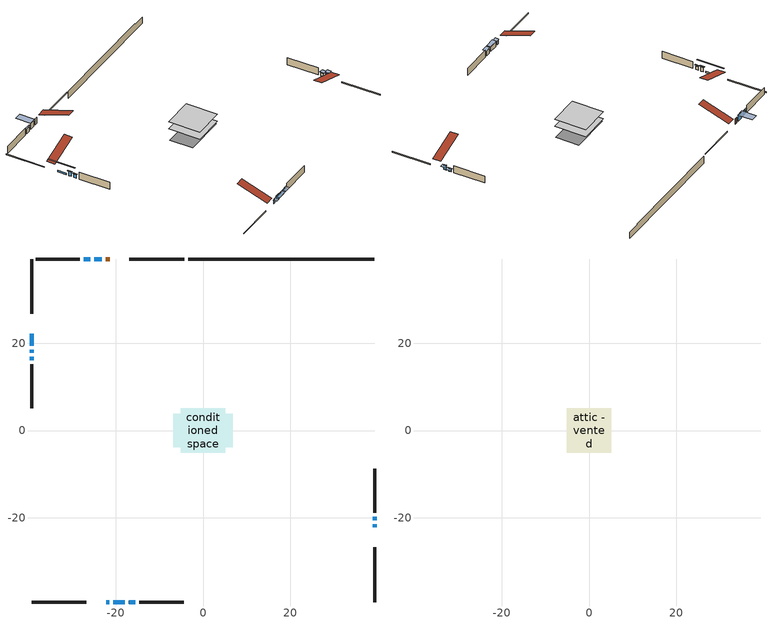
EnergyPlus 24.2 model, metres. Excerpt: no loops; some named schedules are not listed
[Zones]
conditioned space
 floor adiabatic (AdiabaticFloorConstruction): -5.13,-5.13 -5.13,5.13 5.13,5.13 5.13,-5.13 z0.61
 floor foundation (Slab1 construction): -6.8,-3.87 -6.8,3.87 6.8,3.87 6.8,-3.87 z-1.83
 wall outside (RimJoist1 construction): -4.31,39.29 -16.9,39.29 / -39.29,-39.29 -26.7,-39.29 / -39.29,39.29 -39.29,26.7 / 39.29,-39.29 39.29,-26.7 z0.61:0.91
 wall outside (AdiabaticWallConstruction 1): -21.39,39.29 -22.27,39.29 z0.61:2.64
 wall outside (AdiabaticWallConstruction): -22.21,-39.29 -21.5,-39.29 / -39.29,16.85 -39.29,16.09 z0.61:1.78; -39.29,22.21 -39.29,19.47 z0.61:1.12; -20.57,-39.29 -17.88,-39.29 / 39.29,-22.21 39.29,-21.45 / -25.85,39.29 -27.33,39.29 / -39.29,18.54 -39.29,17.78 / -16.95,-39.29 -15.48,-39.29 z0.61:2.08; 39.29,-20.52 39.29,-19.76 z0.61:1.58; -23.2,39.29 -24.93,39.29 z0.61:2.67
 wall outside (Wall1 construction): -28.26,39.29 -38.36,39.29 / -14.55,-39.29 -4.45,-39.29 / -39.29,15.16 -39.29,5.05 / 39.29,-18.83 39.29,-8.72 z0.61:3.05
 wall foundation (FoundationWall1 construction): -3.38,39.29,-1.83 -3.38,39.29,0.61 35.02,39.29,0.61 35.02,39.29,0.28 39.29,39.29,0.28 39.29,39.29,-1.83
 window (WindowConstruction 8): -22.21,-39.29 -21.5,-39.29 z0.61:1.78
 window (WindowConstruction 9): -39.29,22.21 -39.29,19.47 z0.61:1.12
 window (WindowConstruction): -20.57,-39.29 -17.88,-39.29 z0.61:2.08
 window (WindowConstruction 1): 39.29,-22.21 39.29,-21.45 z0.61:2.08
 window (WindowConstruction 2): 39.29,-20.52 39.29,-19.76 z0.61:1.58
 window (WindowConstruction 3): -23.2,39.29 -24.93,39.29 z0.61:2.67
 window (WindowConstruction 4): -25.85,39.29 -27.33,39.29 z0.61:2.08
 window (WindowConstruction 5): -39.29,18.54 -39.29,17.78 z0.61:2.08
 window (WindowConstruction 6): -39.29,16.85 -39.29,16.09 z0.61:1.78
 window (WindowConstruction 7): -16.95,-39.29 -15.48,-39.29 z0.61:2.08
 door (Door): -21.39,39.29 -22.27,39.29 z0.61:2.64
 ceiling adiabatic (AdiabaticFloorConstruction): 5.13,-5.13 5.13,5.13 -5.13,5.13 -5.13,-5.13 z0.61
attic - vented
 floor to conditioned space (Floor1 construction Reversed): -5.13,-5.13 -5.13,5.13 5.13,5.13 5.13,-5.13 z3.05
 roof outside (Roof1 construction): -20.46,39.29,3.05 -20.46,29.3,6.38 -17.83,29.3,6.38 -17.83,39.29,3.05; -23.14,-39.29,3.05 -23.14,-29.3,6.38 -25.78,-29.3,6.38 -25.78,-39.29,3.05; -39.29,23.14,3.05 -29.3,23.14,6.38 -29.3,25.78,6.38 -39.29,25.78,3.05; 39.29,-23.14,3.05 29.3,-23.14,6.38 29.3,-25.78,6.38 39.29,-25.78,3.05
shading: -21.2,-39.29 -22.51,-39.29 -22.51,-40.51 -21.2,-40.51 z2.08; -39.29,16.42 -39.29,25.26 -39.59,25.26 -39.59,16.42 z4.17; -17.58,-39.29 -20.87,-39.29 -20.87,-40.51 -17.58,-40.51 z2.38; 39.29,-21.15 39.29,-22.51 40.51,-22.51 40.51,-21.15 z2.38; 39.29,-19.46 39.29,-20.82 40.51,-20.82 40.51,-19.46 z1.87; -25.22,39.29 -22.9,39.29 -22.9,44.17 -25.22,44.17 z2.97; -27.63,39.29 -25.56,39.29 -25.56,39.59 -27.63,39.59 z2.38; -39.29,17.48 -39.29,18.84 -39.59,18.84 -39.59,17.48 z2.38; -39.29,15.79 -39.29,17.15 -39.59,17.15 -39.59,15.79 z2.08; -15.18,-39.29 -17.25,-39.29 -17.25,-40.51 -15.18,-40.51 z2.38
[Building]
Building 1: Terrain=Suburbs
[Site:Location]
Quebec Intl AP_QC: Latitude {deg}=46.8; Longitude {deg}=-71.38; Time Zone {hr}=-5; Elevation {m}=74; Keep Site Location Information=Yes
[Site:GroundTemperature:Shallow]
0.0108218, -2.24938, -2.43038, -1.3578, 2.94801, 7.23376, 10.9493, 13.303, 13.5029, 11.5886, 7.96783, 3.81355
[Site:WaterMainsTemperature]
Calculation Method=Schedule; Temperature Schedule=mains temperature schedule
[Material] Roughness=Rough; Thermal Absorptance=0.9
Name | Thickness {m} | Conductivity {W/m-K} | Density {kg/m3} | Specific Heat {J/kg-K} | Solar Absorptance | Visible Absorptance
asphalt or fiberglass shingles | 0.00635 | 0.162714 | 1121.4 | 1465.45 | 0.4 | 0.4
ceiling loosefill ins | 0.254 | 0.0480833 | 16.02 | 1046.75 | 0.7 | 0.7
ceiling stud and cavity | 0.1397 | 0.0767285 | 65.682 | 1177.47 | 0.7 | 0.7
concrete 4.0 in. | 0.1016 | 1.803125 | 2242.8 | 837.4 | 0.7 | 0.7
concrete 8.0 in. | 0.2032 | 1.803125 | 2242.8 | 837.4 | 0.7 | 0.7
door material | 0.04445 | 0.0451087 | 512.64 | 1214.23 | 0.7 | 0.7
exterior vertical ins | 0.0633812 | 0.029427 | 32.04 | 1214.23 | 0.7 | 0.7
floor covering | 0.0127 | 0.0433444 | 54.468 | 1339.84 | 0.6 | 0.6
floor rigid ins; wall rigid ins 1 | 0.512978 | 0.029427 | 32.04 | 1214.23 | 0.7 | 0.7
floor stud and cavity | 0.1397 | 1.75129 | 37.0049 | 1207.88 | 0.7 | 0.7
furniture material conditioned space 1 | 0.1524 | 0.115458 | 640.8 | 1214.23 | 0.6 | 0.6
gypsum board | 0.0127 | 0.160291 | 801 | 837.4 | 0.6 | 0.6
gypsum board 1 | 0.0127 | 0.160291 | 801 | 837.4 | 0.7 | 0.7
osb sheathing 0.5 in. | 0.0127 | 0.115458 | 512.64 | 1214.23 | 0.7 | 0.7
osb sheathing 0.75 in. | 0.01905 | 0.115458 | 512.64 | 1214.23 | 0.7 | 0.7
osb sheathing 2.0 in. | 0.0508 | 0.115458 | 512.64 | 1214.23 | 0.7 | 0.7
rim joist rigid ins; wall rigid ins | 0.051816 | 0.029427 | 32.04 | 1214.23 | 0.7 | 0.7
rim joist stud and cavity | 0.0508 | 0.04043 | 125.044 | 1163.47 | 0.6 | 0.6
slab rigid ins | 0.0259096 | 0.029427 | 32.04 | 1214.23 | 0.7 | 0.7
wall stud and cavity | 0.1397 | 0.0902599 | 139.0536 | 1170.24 | 0.7 | 0.7
wall stud and cavity 1 | 0.0889 | 0.380278 | 52.3479 | 1209.89 | 0.7 | 0.7
wall stud and cavity 2 | 0.0889 | 0.391764 | 83.0341 | 1211.67 | 0.7 | 0.7
wood siding | 0.0254 | 0.102417 | 544.68 | 1172.36 | 0.4 | 0.4
wood siding 1; wood siding 2; wood siding 3 | 0.0254 | 0.102417 | 544.68 | 1172.36 | 0.7 | 0.7
[WindowMaterial:SimpleGlazingSystem]
Name | U-Factor {W/m2-K} | Solar Heat Gain Coefficient
WindowMaterial | 1.6364 | 0.35
WindowMaterial 1 | 1.80447 | 0.3
WindowMaterial 2 | 1.859545 | 0.29
WindowMaterial 3 | 1.80447 | 0.31
WindowMaterial 4 | 1.69091 | 0.33
WindowMaterial 5 | 1.83172 | 0.3
WindowMaterial 6 | 1.67842 | 0.42
WindowMaterial 7 | 1.981622 | 0.26
[Construction]
AdiabaticFloorConstruction: floor stud and cavity, floor rigid ins, osb sheathing 0.75 in., floor covering
AdiabaticWallConstruction: wood siding 2, wall rigid ins 1, wall stud and cavity 1, gypsum board
AdiabaticWallConstruction 1: wood siding 3, wall rigid ins 1, wall stud and cavity 1, gypsum board
Door: door material
Floor1 construction Reversed: gypsum board, ceiling stud and cavity, ceiling loosefill ins
FoundationWall1 construction: concrete 8.0 in., gypsum board 1
furniture construction conditioned space 1: furniture material conditioned space 1
PartitionWallConstruction: gypsum board, wall stud and cavity 2, gypsum board
RimJoist1 construction: wood siding 1, rim joist rigid ins, osb sheathing 2.0 in., rim joist stud and cavity
Roof1 construction: asphalt or fiberglass shingles
Slab1 construction: slab rigid ins, concrete 4.0 in.
Wall1 construction: wood siding, wall rigid ins, osb sheathing 0.5 in., wall stud and cavity, gypsum board
WindowConstruction: WindowMaterial
WindowConstruction 1; WindowConstruction 5: WindowMaterial 1
WindowConstruction 2: WindowMaterial 2
WindowConstruction 3: WindowMaterial 3
WindowConstruction 4; WindowConstruction 7: WindowMaterial 4
WindowConstruction 6: WindowMaterial 5
WindowConstruction 8: WindowMaterial 6
WindowConstruction 9: WindowMaterial 7
[Zone] Multiplier=1; Part of Total Floor Area=Yes
Name | Volume {m3}
attic - vented | 56.9172
conditioned space | 583
[Space]
Name | Zone | Volume {m3}
attic - vented 1 | attic - vented | 56.9172
conditioned space 1 | conditioned space | 583
[ZoneInfiltration:EffectiveLeakageArea]
infil attic - vented 1: Zone or Space=attic - vented 1; Schedule=Always On Discrete; Effective Air Leakage Area {cm2}=3886.52; Stack Coefficient=0.00023163; Wind Coefficient=1.02829e-05
[ZoneMixing]
whole house fan mix: Zone or Space=attic - vented; Schedule=Always On Continuous; Design Flow Rate Calculation Method=Flow/Zone; Design Flow Rate {m3/s}=0; Source Zone or Space=conditioned space
[SurfaceProperty:ExposedFoundationPerimeter]
Slab1: Exposed Perimeter Calculation Method=TotalExposedPerimeter; Total Exposed Perimeter {m}=42.672
[InternalMass] Zone or ZoneList=conditioned space; Space or SpaceList=conditioned space 1
Name | Construction | Surface Area {m2}
furniture mass conditioned space 1 | furniture construction conditioned space 1 | 84.24
partition wall mass | PartitionWallConstruction | 210.6
[Lights]
interior lighting: Zone or ZoneList or Space or SpaceList=conditioned space 1; Schedule=interior lighting schedule; Design Level Calculation Method=LightingLevel; Lighting Level {W}=343.2; Return Air Fraction=0; Fraction Radiant=0.6; Fraction Visible=0.2; Fraction Replaceable=1
[People]
occupants: Zone or ZoneList or Space or SpaceList=conditioned space 1; Number of People Schedule=occupants schedule; Number of People Calculation Method=People; Number of People=3; Fraction Radiant=0.314171; Sensible Heat Fraction=0.56303; Activity Level Schedule=occupants activity schedule; Carbon Dioxide Generation Rate {m3/s-W}=0; Enable ASHRAE 55 Comfort Warnings=No; Mean Radiant Temperature Calculation Type=EnclosureAveraged
[ElectricEquipment] Zone or ZoneList or Space or SpaceList=conditioned space 1; Design Level Calculation Method=EquipmentLevel
Name | Schedule | Design Level {W} | Fraction Latent | Fraction Radiant | Fraction Lost
clothes dryer | clothes dryer schedule | 140.772 | 0.015 | 0.081 | 0.85
clothes washer | clothes washer schedule | 32.1985 | 0.03 | 0.162 | 0.7
cooking range | cooking range schedule | 215.147 | 0.08 | 0.432 | 0.2
dishwasher | dishwasher schedule | 66.8632 | 0.3 | 0.18 | 0.4
fridge | fridge schedule | 72.9452 | 0 | 0.6 | 0
mech vent house fan | mech vent house fan schedule | 20.8667 | 0 | 0 | 0.522764
mech vent house fan cfis | mech vent house fan cfis schedule | 0 | 0 | 0 | 0
mech vent range fan 0 | mech vent range fan 0 schedule | 57 | 0 | 0 | 1
misc plug loads | misc plug loads schedule | 494.7 | 0.045 | 0.513 | 0.1
whole house fan | Always On Discrete | 0 | 0 | 0 | 1
[OtherEquipment] Zone or ZoneList or Space or SpaceList=conditioned space 1; Design Level Calculation Method=EquipmentLevel
Name | Fuel Type | Schedule | Design Level {W} | Fraction Latent | Fraction Radiant | Fraction Lost
clothes dryer 1 | Electricity | clothes dryer schedule | 0 | 0.015 | 0.081 | 0.85
cooking range 1 | Electricity | cooking range schedule | 0 | 0.08 | 0.432 | 0.2
general water use latent | None | general water use schedule | 62.594 | 1 | 0 | 0
general water use sensible | None | general water use schedule | -61.6891 | 0 | 0.6 | 0
mech vent house fan latent load | None | Always On Discrete | 0 | 1 | 0 | 0
mech vent house fan sensible load | None | Always On Discrete | 0 | 0 | 0 | 0
water heater energy adjustment1 | Electricity | Always On Discrete | 0.01 | 0 | 0 | 1
[ZoneInfiltration:DesignFlowRate] Zone or ZoneList or Space or SpaceList=conditioned space 1; Schedule=Always On Discrete; Design Flow Rate Calculation Method=Flow/Zone; Design Flow Rate {m3/s}=0
infil flow; natural vent flow; whole house fan flow
[ZoneControl:Thermostat]
conditioned space Thermostat: Zone or ZoneList=conditioned space; Control Type Schedule=conditioned space Thermostat Schedule; Control 1=conditioned space temperature setpoint; Temperature Difference Between Cutout And Setpoint {deltaC}=0
[ZoneHVAC:Baseboard:Convective:Electric]
electric baseboard: Availability Schedule=Always On Discrete; Heating Design Capacity {W}=6238.9; Efficiency=1
[AirLoopHVAC:UnitarySystem]
unit heater unitary system: Control Type=Load; Controlling Zone or Thermostat Location=conditioned space; Dehumidification Control Type=None; Availability Schedule=Always On Discrete; Supply Fan=unit heater supply fan; Fan Placement=BlowThrough; Supply Air Fan Operating Mode Schedule=unit heater auto fan schedule; Heating Coil=unit heater htg coil; DX Heating Coil Sizing Ratio=1; Use DOAS DX Cooling Coil=No; Minimum Supply Air Temperature {C}=2; Latent Load Control=SensibleOnlyLoadControl; Cooling Supply Air Flow Rate Method=None; Heating Supply Air Flow Rate Method=SupplyAirFlowRate; Heating Supply Air Flow Rate {m3/s}=0.00141584; No Load Supply Air Flow Rate Method=SupplyAirFlowRate; No Load Supply Air Flow Rate {m3/s}=0; No Load Supply Air Flow Rate Control Set To Low Speed=Yes; Maximum Supply Air Temperature {C}=48.8889; Maximum Outdoor Dry-Bulb Temperature for Supplemental Heater Operation {C}=21; Ancillary On-Cycle Electric Power {W}=0; Ancillary Off-Cycle Electric Power {W}=0
[Fan:SystemModel]
unit heater supply fan: Availability Schedule=Always On Discrete; Design Maximum Air Flow Rate {m3/s}=0.00141584; Speed Control Method=Discrete; Electric Power Minimum Flow Rate Fraction=0.2; Design Pressure Rise {Pa}=500; Motor Efficiency=1; Motor In Air Stream Fraction=1; Design Electric Power Consumption {W}=Autosize; Design Power Sizing Method=PowerPerFlow; Electric Power Per Unit Flow Rate {W/(m3/s)}=1e-06; Electric Power Per Unit Flow Rate Per Unit Pressure {W/((m3/s)-Pa)}=1.66667; Fan Total Efficiency=0.7; Motor Loss Radiative Fraction=0; Number of Speeds=1; Speed Flow Fraction 1=1; Speed Electric Power Fraction 1=1
[Coil:Heating:Fuel]
unit heater htg coil: Availability Schedule=Always On Discrete; Fuel Type=OtherFuel1; Burner Efficiency=0.3; Nominal Capacity {W}=0.293071; On Cycle Parasitic Electric Load {W}=0; Off Cycle Parasitic Fuel Load {W}=0
[Zone equipment]
conditioned space: electric baseboard, unit heater unitary system
[Foundation:Kiva]
Foundation Kiva 1: Initial Indoor Air Temperature {C}=18; Wall Height Above Grade {m}=0.609996; Wall Depth Below Slab {m}=0.2032; Custom Block Material Name 1=exterior vertical ins; Custom Block Depth 1 {m}=2.43998; Custom Block X Position 1 {m}=0.2159; Custom Block Z Position 1 {m}=0
[Foundation:Kiva:Settings]
Soil Conductivity {W/m-K}=0.849921; Soil Density {kg/m3}=1842.3; Soil Specific Heat {J/kg-K}=418.7; Ground Solar Absorptivity=0.9; Ground Thermal Absorptivity=0.9; Ground Surface Roughness {m}=0.03; Far-Field Width {m}=40; Deep-Ground Boundary Condition=ZeroFlux; Deep-Ground Depth {m}=40; Minimum Cell Dimension {m}=0.2; Maximum Cell Growth Coefficient=3; Simulation Timestep=Timestep
[Exterior:Lights]
exterior lighting: Schedule=exterior lighting schedule; Design Level {W}=75.6
[EnergyManagementSystem:GlobalVariable]
infil_program_Qfan
infil_program_Qinf
natural_vent_program_Qnv
natural_vent_program_Qwhf
[EnergyManagementSystem:Sensor]
Name | Output:Variable or Output:Meter Index Key | Output:Variable or Output:Meter
airflow_gain | infil flow | Infiltration Sensible Heat Gain Energy
airflow_gain_1 | natural vent flow | Infiltration Sensible Heat Gain Energy
airflow_gain_2 | whole house fan flow | Infiltration Sensible Heat Gain Energy
airflow_loss | infil flow | Infiltration Sensible Heat Loss Energy
airflow_loss_1 | natural vent flow | Infiltration Sensible Heat Loss Energy
airflow_loss_2 | whole house fan flow | Infiltration Sensible Heat Loss Energy
clg_load_cond |  | Cooling:EnergyTransfer:Zone:CONDITIONED SPACE
clg_sp_s; clg_sp_s_1 | cooling setpoint | Schedule Value
clothes_dryer_exhaust_0_sch_s | clothes dryer exhaust 0 schedule | Schedule Value
conditioned_space_clg_unmet_s | conditioned space | Zone Cooling Setpoint Not Met Time
conditioned_space_htg_unmet_s | conditioned space | Zone Heating Setpoint Not Met Time
cool_season | cooling season schedule | Schedule Value
fridge_tin_s | conditioned space | Zone Mean Air Temperature
htg_load_cond |  | Heating:EnergyTransfer:Zone:CONDITIONED SPACE
htg_sp_s; htg_sp_s_1 | heating setpoint | Schedule Value
ig_ee_conv | clothes dryer | Electric Equipment Convective Heating Energy
ig_ee_conv_2 | cooking range | Electric Equipment Convective Heating Energy
ig_ee_conv_4 | fridge | Electric Equipment Convective Heating Energy
ig_ee_conv_5 | misc plug loads | Electric Equipment Convective Heating Energy
ig_ee_conv_6 | whole house fan | Electric Equipment Convective Heating Energy
ig_ee_rad | clothes dryer | Electric Equipment Radiant Heating Energy
ig_ee_rad_2 | cooking range | Electric Equipment Radiant Heating Energy
ig_ee_rad_4 | fridge | Electric Equipment Radiant Heating Energy
ig_ee_rad_5 | misc plug loads | Electric Equipment Radiant Heating Energy
ig_ee_rad_6 | whole house fan | Electric Equipment Radiant Heating Energy
ig_lgt_conv | interior lighting | Lights Convective Heating Energy
ig_lgt_rad | interior lighting | Lights Radiant Heating Energy
ig_lgt_vis | interior lighting | Lights Visible Radiation Heating Energy
ig_oe_conv | clothes dryer 1 | Other Equipment Convective Heating Energy
ig_oe_conv_1 | cooking range 1 | Other Equipment Convective Heating Energy
ig_oe_conv_2 | general water use latent | Other Equipment Convective Heating Energy
ig_oe_conv_3 | general water use sensible | Other Equipment Convective Heating Energy
ig_oe_conv_4 | water heater energy adjustment1 | Other Equipment Convective Heating Energy
ig_oe_rad | clothes dryer 1 | Other Equipment Radiant Heating Energy
ig_oe_rad_1 | cooking range 1 | Other Equipment Radiant Heating Energy
ig_oe_rad_2 | general water use latent | Other Equipment Radiant Heating Energy
ig_oe_rad_3 | general water use sensible | Other Equipment Radiant Heating Energy
ig_oe_rad_4 | water heater energy adjustment1 | Other Equipment Radiant Heating Energy
ig_ppl_conv | occupants | People Convective Heating Energy
ig_ppl_rad | occupants | People Radiant Heating Energy
im_conv | furniture mass conditioned space 1 | Surface Inside Face Convection Heat Gain Energy
im_conv_1 | partition wall mass | Surface Inside Face Convection Heat Gain Energy
im_ig | furniture mass conditioned space 1 | Surface Inside Face Internal Gains Radiation Heat Gain Energy
im_ig_1 | partition wall mass | Surface Inside Face Internal Gains Radiation Heat Gain Energy
im_lgt | furniture mass conditioned space 1 | Surface Inside Face Lights Radiation Heat Gain Energy
im_lgt_1 | partition wall mass | Surface Inside Face Lights Radiation Heat Gain Energy
im_sol | furniture mass conditioned space 1 | Surface Inside Face Solar Radiation Heat Gain Energy
im_sol_1 | partition wall mass | Surface Inside Face Solar Radiation Heat Gain Energy
im_surf | furniture mass conditioned space 1 | Surface Inside Face Net Surface Thermal Radiation Heat Gain Energy
im_surf_1 | partition wall mass | Surface Inside Face Net Surface Thermal Radiation Heat Gain Energy
mech_vent_range_fan_0_sch_s | mech vent range fan 0 schedule | Schedule Value
mv_conv | mech vent house fan | Electric Equipment Convective Heating Energy
mv_conv_1 | mech vent house fan cfis | Electric Equipment Convective Heating Energy
mv_conv_2 | mech vent range fan 0 | Electric Equipment Convective Heating Energy
mv_conv_3 | mech vent house fan latent load | Other Equipment Convective Heating Energy
mv_conv_4 | mech vent house fan sensible load | Other Equipment Convective Heating Energy
mv_rad | mech vent house fan | Electric Equipment Radiant Heating Energy
mv_rad_1 | mech vent house fan cfis | Electric Equipment Radiant Heating Energy
mv_rad_2 | mech vent range fan 0 | Electric Equipment Radiant Heating Energy
mv_rad_3 | mech vent house fan latent load | Other Equipment Radiant Heating Energy
mv_rad_4 | mech vent house fan sensible load | Other Equipment Radiant Heating Energy
natural_vent_s | natural vent schedule | Schedule Value
out_pb_s |  | Site Outdoor Air Barometric Pressure
out_wt_s |  | Site Outdoor Air Humidity Ratio
site_vw_s |  | Site Wind Speed
ss_back_out | Window1 | Surface Window Shortwave from Zone Back Out Window Heat Transfer Rate
ss_back_out_1 | Window10 | Surface Window Shortwave from Zone Back Out Window Heat Transfer Rate
ss_back_out_2 | Window2 | Surface Window Shortwave from Zone Back Out Window Heat Transfer Rate
ss_back_out_3 | Window3 | Surface Window Shortwave from Zone Back Out Window Heat Transfer Rate
ss_back_out_4 | Window4 | Surface Window Shortwave from Zone Back Out Window Heat Transfer Rate
ss_back_out_5 | Window5 | Surface Window Shortwave from Zone Back Out Window Heat Transfer Rate
ss_back_out_6 | Window6 | Surface Window Shortwave from Zone Back Out Window Heat Transfer Rate
ss_back_out_7 | Window7 | Surface Window Shortwave from Zone Back Out Window Heat Transfer Rate
ss_back_out_8 | Window8 | Surface Window Shortwave from Zone Back Out Window Heat Transfer Rate
ss_back_out_9 | Window9 | Surface Window Shortwave from Zone Back Out Window Heat Transfer Rate
ss_conv | Door1 | Surface Inside Face Convection Heat Gain Energy
ss_conv_1 | Window1 | Surface Inside Face Convection Heat Gain Energy
ss_conv_10 | Window9 | Surface Inside Face Convection Heat Gain Energy
ss_conv_2 | Window10 | Surface Inside Face Convection Heat Gain Energy
ss_conv_3 | Window2 | Surface Inside Face Convection Heat Gain Energy
ss_conv_4 | Window3 | Surface Inside Face Convection Heat Gain Energy
ss_conv_5 | Window4 | Surface Inside Face Convection Heat Gain Energy
ss_conv_6 | Window5 | Surface Inside Face Convection Heat Gain Energy
ss_conv_7 | Window6 | Surface Inside Face Convection Heat Gain Energy
ss_conv_8 | Window7 | Surface Inside Face Convection Heat Gain Energy
ss_conv_9 | Window8 | Surface Inside Face Convection Heat Gain Energy
ss_ig | Door1 | Surface Inside Face Internal Gains Radiation Heat Gain Energy
ss_ig_1 | Window1 | Surface Inside Face Internal Gains Radiation Heat Gain Energy
ss_ig_10 | Window9 | Surface Inside Face Internal Gains Radiation Heat Gain Energy
ss_ig_2 | Window10 | Surface Inside Face Internal Gains Radiation Heat Gain Energy
ss_ig_3 | Window2 | Surface Inside Face Internal Gains Radiation Heat Gain Energy
ss_ig_4 | Window3 | Surface Inside Face Internal Gains Radiation Heat Gain Energy
ss_ig_5 | Window4 | Surface Inside Face Internal Gains Radiation Heat Gain Energy
ss_ig_6 | Window5 | Surface Inside Face Internal Gains Radiation Heat Gain Energy
ss_ig_7 | Window6 | Surface Inside Face Internal Gains Radiation Heat Gain Energy
ss_ig_8 | Window7 | Surface Inside Face Internal Gains Radiation Heat Gain Energy
ss_ig_9 | Window8 | Surface Inside Face Internal Gains Radiation Heat Gain Energy
ss_lgt | Door1 | Surface Inside Face Lights Radiation Heat Gain Energy
ss_sol | Door1 | Surface Inside Face Solar Radiation Heat Gain Energy
ss_surf | Door1 | Surface Inside Face Net Surface Thermal Radiation Heat Gain Energy
ss_surf_1 | Window1 | Surface Inside Face Net Surface Thermal Radiation Heat Gain Energy
ss_surf_10 | Window9 | Surface Inside Face Net Surface Thermal Radiation Heat Gain Energy
ss_surf_2 | Window10 | Surface Inside Face Net Surface Thermal Radiation Heat Gain Energy
ss_surf_3 | Window2 | Surface Inside Face Net Surface Thermal Radiation Heat Gain Energy
ss_surf_4 | Window3 | Surface Inside Face Net Surface Thermal Radiation Heat Gain Energy
ss_surf_5 | Window4 | Surface Inside Face Net Surface Thermal Radiation Heat Gain Energy
ss_surf_6 | Window5 | Surface Inside Face Net Surface Thermal Radiation Heat Gain Energy
ss_surf_7 | Window6 | Surface Inside Face Net Surface Thermal Radiation Heat Gain Energy
ss_surf_8 | Window7 | Surface Inside Face Net Surface Thermal Radiation Heat Gain Energy
ss_surf_9 | Window8 | Surface Inside Face Net Surface Thermal Radiation Heat Gain Energy
ss_trans_in | Window1 | Surface Window Transmitted Solar Radiation Rate
ss_trans_in_1 | Window10 | Surface Window Transmitted Solar Radiation Rate
ss_trans_in_2 | Window2 | Surface Window Transmitted Solar Radiation Rate
ss_trans_in_3 | Window3 | Surface Window Transmitted Solar Radiation Rate
ss_trans_in_4 | Window4 | Surface Window Transmitted Solar Radiation Rate
ss_trans_in_5 | Window5 | Surface Window Transmitted Solar Radiation Rate
ss_trans_in_6 | Window6 | Surface Window Transmitted Solar Radiation Rate
ss_trans_in_7 | Window7 | Surface Window Transmitted Solar Radiation Rate
ss_trans_in_8 | Window8 | Surface Window Transmitted Solar Radiation Rate
ss_trans_in_9 | Window9 | Surface Window Transmitted Solar Radiation Rate
ss_trans_out | Window1 | Surface Inside Face Initial Transmitted Diffuse Transmitted Out Window Solar Radiation Rate
ss_trans_out_1 | Window10 | Surface Inside Face Initial Transmitted Diffuse Transmitted Out Window Solar Radiation Rate
ss_trans_out_2 | Window2 | Surface Inside Face Initial Transmitted Diffuse Transmitted Out Window Solar Radiation Rate
ss_trans_out_3 | Window3 | Surface Inside Face Initial Transmitted Diffuse Transmitted Out Window Solar Radiation Rate
ss_trans_out_4 | Window4 | Surface Inside Face Initial Transmitted Diffuse Transmitted Out Window Solar Radiation Rate
ss_trans_out_5 | Window5 | Surface Inside Face Initial Transmitted Diffuse Transmitted Out Window Solar Radiation Rate
ss_trans_out_6 | Window6 | Surface Inside Face Initial Transmitted Diffuse Transmitted Out Window Solar Radiation Rate
ss_trans_out_7 | Window7 | Surface Inside Face Initial Transmitted Diffuse Transmitted Out Window Solar Radiation Rate
ss_trans_out_8 | Window8 | Surface Inside Face Initial Transmitted Diffuse Transmitted Out Window Solar Radiation Rate
ss_trans_out_9 | Window9 | Surface Inside Face Initial Transmitted Diffuse Transmitted Out Window Solar Radiation Rate
s_conv | Floor1 | Surface Inside Face Convection Heat Gain Energy
s_conv_1 | FoundationWall1 | Surface Inside Face Convection Heat Gain Energy
s_conv_10 | Wall1:180 | Surface Inside Face Convection Heat Gain Energy
s_conv_11 | Wall1:270 | Surface Inside Face Convection Heat Gain Energy
s_conv_12 | Wall1:90 | Surface Inside Face Convection Heat Gain Energy
s_conv_2 | inferred conditioned ceiling | Surface Inside Face Convection Heat Gain Energy
s_conv_3 | inferred conditioned floor | Surface Inside Face Convection Heat Gain Energy
s_conv_4 | RimJoist1:0 | Surface Inside Face Convection Heat Gain Energy
